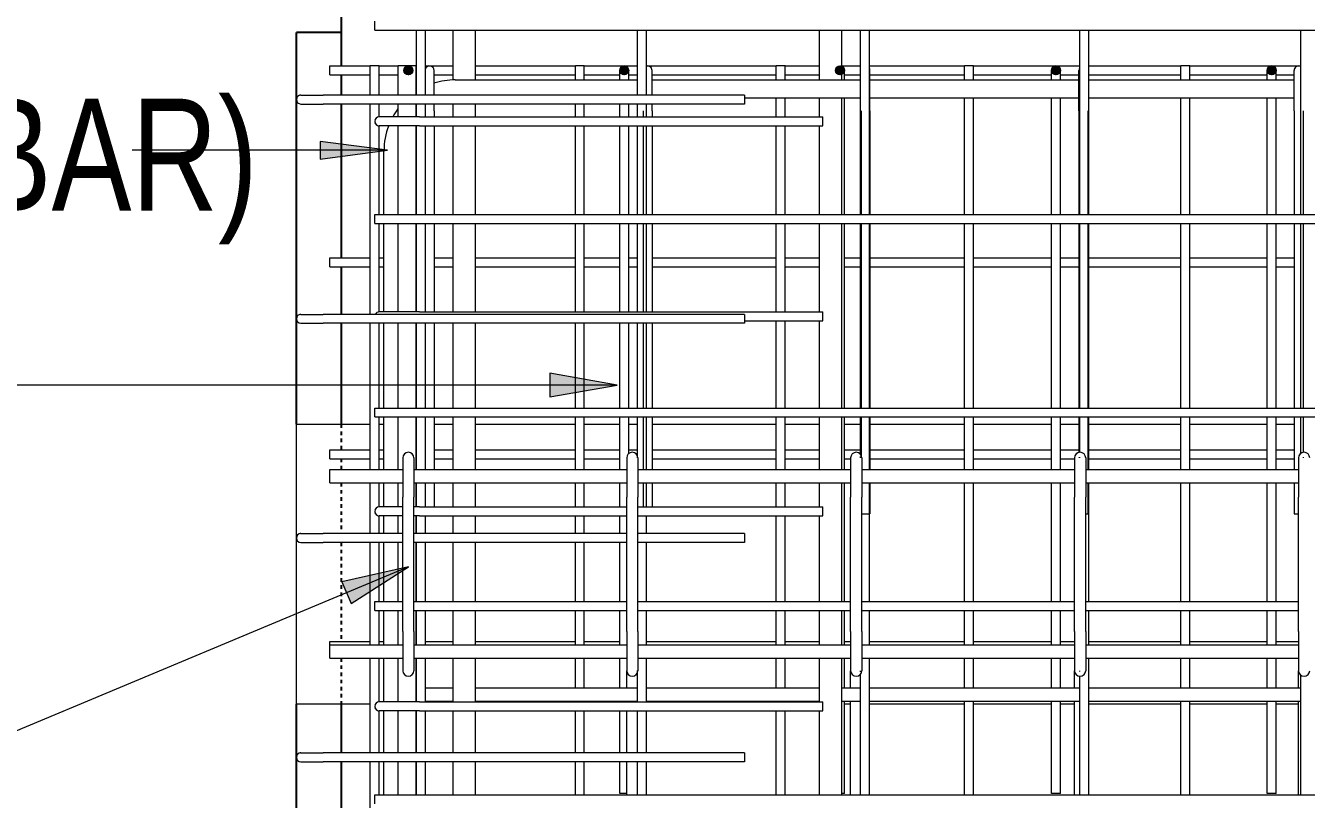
# Model space of a CAD drawing. Header units: millimetres. Extents: x 15401 to 36280, y -2060 to 13564.
# Drawn here: x 18068 to 19212, y 2975 to 3666 of the extents above; entities that cross this region are included whole.
import ezdxf

# ---------------------------------------------------------------- set-up
doc = ezdxf.new("R2010")
doc.units = ezdxf.units.MM
doc.linetypes.add('Dash', pattern=[6.36, 3.18, -3.18])
for name, color, linetype, lineweight in [('A-WALL', 113, 'Continuous', 25), ('A-WALL-HDLN', 110, 'Dash', 25), ('S-BEAM', 12, 'Continuous', 18), ('S-RBAR', 171, 'Continuous', 18), ('S-RBAR-IDEN', 171, 'Continuous', 9)]:
    doc.layers.add(name, color=color, linetype=linetype, lineweight=lineweight)
doc.styles.add('Nirmala UI Semilight', font='NirmalaS.ttf', dxfattribs={"width": 0.8, "height": 100})

# ---------------------------------------------------------------- blocks, each defined once
blk = doc.blocks.new('M_Rectangular Corbel - M_Rectangular Corbel-1451328-Elevation Front 1')
at = {"layer": 'S-BEAM'}
for p, q in [((18310.1, 3060), (18310.1, 3310)), ((18310.1, 3310), (18376.1, 3310)), ((18384.1, 3310), (18388.3, 3310)), ((18433, 3310), (18450.1, 3310)), ((18470.1, 3310), (18559.2, 3310)), ((18567.2, 3310), (18598.8, 3310)), ((18606.8, 3310), (18614.7, 3310)), ((18627.6, 3310), (18738.6, 3310)), ((18746.6, 3310), (18777.1, 3310)), ((18799.5, 3310), (18813.7, 3310)), ((18822.3, 3310), (18906.7, 3310)), ((18914.7, 3310), (18984.2, 3310)), ((18992.2, 3310), (19008.9, 3310)), ((19017.6, 3310), (19099.8, 3310)), ((19107.8, 3310), (19177, 3310)), ((19185, 3310), (19201, 3310)), ((18376.1, 3060), (18310.1, 3060)), ((18805, 3060), (18799.5, 3060)), ((18906.7, 3060), (18821.7, 3060)), ((18984.2, 3060), (18914.7, 3060)), ((19004.9, 3060), (18992.2, 3060)), ((19099.8, 3060), (19017.6, 3060)), ((19177, 3060), (19107.8, 3060)), ((19204.9, 3060), (19185, 3060))]:
    blk.add_line(p, q, dxfattribs=at)

msp = doc.modelspace()

# ---------------------------------------------------------------- hatches: boundary and pattern name
at = {"layer": 'S-RBAR'}
h = msp.add_hatch(color=256, dxfattribs=at)
edge = h.paths.add_edge_path()
edge.add_arc((18410.0695, 3626), 4, 0, 360)
for points in [[(18410.0695, 3622), (18414.0695, 3626), (18410.0695, 3630), (18406.0695, 3626), (18406.44017, 3625.62933)], [(18602.79172, 3622), (18606.79172, 3626), (18602.79172, 3630), (18598.79172, 3626)], [(18795.51394, 3622), (18799.51394, 3626), (18795.51394, 3630), (18791.51394, 3626)], [(18988.23616, 3622), (18992.23616, 3626), (18988.23616, 3630), (18984.23616, 3626)], [(19180.95839, 3622), (19184.95839, 3626), (19180.95839, 3630), (19176.95839, 3626)]]:
    msp.add_hatch(color=256, dxfattribs=at).paths.add_polyline_path(points)
h = msp.add_hatch(color=256, dxfattribs=at)
edge = h.paths.add_edge_path()
edge.add_arc((18602.79172, 3626), 4, 0, 360)
h = msp.add_hatch(color=256, dxfattribs=at)
edge = h.paths.add_edge_path()
edge.add_arc((18795.51394, 3626), 4, 0, 360)
h = msp.add_hatch(color=256, dxfattribs=at)
edge = h.paths.add_edge_path()
edge.add_arc((18988.23616, 3626), 4, 0, 360)
h = msp.add_hatch(color=256, dxfattribs=at)
edge = h.paths.add_edge_path()
edge.add_arc((19180.95839, 3626), 4, 0, 360)
at = {"layer": 'S-RBAR-IDEN'}
for points in [[(18391.32941, 3554.64639), (18331.32941, 3562.54554), (18331.32941, 3546.74724)], [(18596.3808, 3345.07203), (18536.3808, 3355.65165), (18536.3808, 3334.49241)], [(18410.12485, 3182.84508), (18350.69471, 3169.42913), (18358.86731, 3149.91191)]]:
    msp.add_hatch(color=256, dxfattribs=at).paths.add_polyline_path(points)

# ---------------------------------------------------------------- linework, layer by layer
at = {"layer": 'A-WALL'}
for p, q in [((18350.07154, 3700), (18350.07154, 3630)), ((18310.0695, 3310), (18310.0695, 3660)), ((18350.07154, 3660), (18310.0695, 3660)), ((18350.07154, 3622), (18350.07154, 3604)), ((18350.07154, 3596), (18350.07154, 3458.65517)), ((18350.07154, 3450.65517), (18350.07154, 3408.2)), ((18350.07154, 3400.2), (18350.07154, 3310)), ((18310.0695, -1395), (18310.0695, 3060)), ((18350.07154, 3060), (18350.07154, 3016.6)), ((18350.07154, 3008.6), (18350.07154, 2944.62069))]:
    msp.add_line(p, q, dxfattribs=at)
at = {"layer": 'A-WALL-HDLN'}
for p, q in [((18350.07154, 3309.95039), (18350.07154, 3287.31034)), ((18350.07154, 3279.31034), (18350.07154, 3269.66917)), ((18350.07154, 3257.66917), (18350.07154, 3212.4)), ((18350.07154, 3204.4), (18350.07154, 3115.96552)), ((18350.07154, 3101.07444), (18350.07154, 3060.04961))]:
    msp.add_line(p, q, dxfattribs=at)
at = {"layer": 'S-RBAR'}
for p, q in [((18380.07154, 3662), (18380.07154, 3670)), ((18380.07154, 3662), (20434.5695, 3662)), ((18417.32334, 3604), (18417.32334, 3662)), ((18425.32334, 3604), (18425.32334, 3662)), ((18450.0695, 3617.26942), (18450.0695, 3662)), ((18470.0695, 3617.5), (18470.0695, 3662)), ((18614.73829, 3604), (18614.73829, 3662)), ((18622.73829, 3604), (18622.73829, 3662)), ((18777.0695, 3617.5), (18777.0695, 3662)), ((18797.0695, 3617.5), (18797.0695, 3662)), ((18813.71573, 3497.27586), (18813.71573, 3662)), ((18821.71573, 3497.27586), (18821.71573, 3662)), ((19009.56818, 3497.27586), (19009.56818, 3662)), ((19017.56818, 3497.27586), (19017.56818, 3662)), ((19206.98312, 3497.27586), (19206.98312, 3662)), ((18340.07154, 3630), (18376.07154, 3630)), ((18340.07154, 3622), (18340.07154, 3630)), ((18384.07154, 3630), (18376.07154, 3630)), ((18376.07154, 3604), (18376.07154, 3630)), ((18384.07154, 3604), (18384.07154, 3630)), ((18384.07154, 3630), (18401.07573, 3630)), ((18417.07573, 3630), (18401.07573, 3630)), ((18401.07573, 3604), (18401.07573, 3630)), ((18410.0695, 3630), (18406.0695, 3626)), ((18406.0695, 3626), (18406.44017, 3625.62933)), ((18406.44017, 3625.62933), (18410.0695, 3622)), ((18414.0695, 3626), (18410.0695, 3630)), ((18410.0695, 3622), (18414.0695, 3626)), ((18417.07573, 3604), (18417.07573, 3630)), ((18425.32334, 3630), (18450.0695, 3630)), ((18433.03537, 3604.25887), (18433.03537, 3626)), ((18470.0695, 3630), (18559.19276, 3630)), ((18567.19276, 3630), (18559.19276, 3630)), ((18559.19276, 3617.5), (18559.19276, 3630)), ((18567.19276, 3617.5), (18567.19276, 3630)), ((18567.19276, 3630), (18614.73829, 3630)), ((18602.79172, 3630), (18598.79172, 3626)), ((18598.79172, 3617.92247), (18598.79172, 3626)), ((18598.79172, 3626), (18602.79172, 3622)), ((18606.79172, 3626), (18602.79172, 3630)), ((18602.79172, 3622), (18606.79172, 3626)), ((18606.79172, 3617.92247), (18606.79172, 3626)), ((18622.73829, 3630), (18738.56398, 3630)), ((18627.64272, 3604.25887), (18627.64272, 3626)), ((18746.56398, 3630), (18738.56398, 3630)), ((18738.56398, 3617.5), (18738.56398, 3630)), ((18746.56398, 3617.5), (18746.56398, 3630)), ((18746.56398, 3630), (18777.0695, 3630)), ((18795.51394, 3630), (18791.51394, 3626)), ((18791.51394, 3626), (18795.51394, 3622)), ((18799.51394, 3626), (18795.51394, 3630)), ((18795.51394, 3622), (18799.51394, 3626)), ((18797.0695, 3630), (18813.71573, 3630)), ((18799.51394, 3617.92247), (18799.51394, 3626)), ((18821.71573, 3630), (18906.6852, 3630)), ((18822.25008, 3590), (18822.25008, 3626)), ((18914.6852, 3630), (18906.6852, 3630)), ((18906.6852, 3617.5), (18906.6852, 3630)), ((18914.6852, 3617.5), (18914.6852, 3630)), ((18914.6852, 3630), (19009.56818, 3630)), ((18988.23616, 3630), (18984.23616, 3626)), ((18984.23616, 3617.92247), (18984.23616, 3626)), ((18984.23616, 3626), (18988.23616, 3622)), ((18992.23616, 3626), (18988.23616, 3630)), ((18988.23616, 3622), (18992.23616, 3626)), ((18992.23616, 3617.92247), (18992.23616, 3626)), ((19008.85743, 3590), (19008.85743, 3626)), ((19017.56818, 3630), (19099.80642, 3630)), ((19107.80642, 3630), (19099.80642, 3630)), ((19099.80642, 3617.5), (19099.80642, 3630)), ((19107.80642, 3617.5), (19107.80642, 3630)), ((19107.80642, 3630), (19206.98312, 3630)), ((19180.95839, 3630), (19176.95839, 3626)), ((19176.95839, 3617.92247), (19176.95839, 3626)), ((19176.95839, 3626), (19180.95839, 3622)), ((19184.95839, 3626), (19180.95839, 3630)), ((19180.95839, 3622), (19184.95839, 3626)), ((19184.95839, 3617.92247), (19184.95839, 3626)), ((19200.96478, 3590), (19200.96478, 3626)), ((18340.07154, 3622), (18376.07154, 3622)), ((18384.07154, 3622), (18401.07573, 3622)), ((18433.03537, 3622), (18450.0695, 3622)), ((18451.82092, 3617.5), (18614.73829, 3617.5)), ((18470.0695, 3622), (18559.19276, 3622)), ((18567.19276, 3622), (18598.79172, 3622)), ((18606.79172, 3622), (18614.73829, 3622)), ((18627.64272, 3622), (18738.56398, 3622)), ((18627.64272, 3617.5), (18813.71573, 3617.5)), ((18746.56398, 3622), (18777.0695, 3622)), ((18799.51394, 3622), (18813.71573, 3622)), ((18822.25008, 3622), (18906.6852, 3622)), ((18822.25008, 3617.5), (19008.85743, 3617.5)), ((18914.6852, 3622), (18984.23616, 3622)), ((18992.23616, 3622), (19008.85743, 3622)), ((19017.56818, 3622), (19099.80642, 3622)), ((19017.56818, 3617.5), (19200.96478, 3617.5)), ((19107.80642, 3622), (19176.95839, 3622)), ((19184.95839, 3622), (19200.96478, 3622)), ((18314.0695, 3604), (18334.0695, 3604)), ((18710.0695, 3604), (18334.0695, 3604)), ((18710.0695, 3604), (18710.0695, 3596)), ((18314.0695, 3596), (18334.0695, 3596)), ((18710.0695, 3596), (18334.0695, 3596)), ((18376.07154, 3408.2), (18376.07154, 3596)), ((18384.07154, 3584.51698), (18384.07154, 3596)), ((18401.07573, 3584.51698), (18401.07573, 3596)), ((18417.07573, 3584.51698), (18417.07573, 3596)), ((18417.32334, 3584.51698), (18417.32334, 3596)), ((18425.32334, 3584.51698), (18425.32334, 3596)), ((18433.03537, 3590), (18433.03537, 3596.25133)), ((18450.0695, 3584.51698), (18450.0695, 3596)), ((18470.0695, 3584.51698), (18470.0695, 3596)), ((18559.19276, 3584.51698), (18559.19276, 3596)), ((18567.19276, 3584.51698), (18567.19276, 3596)), ((18598.79172, 3584.51698), (18598.79172, 3596)), ((18606.79172, 3584.51698), (18606.79172, 3596)), ((18614.73829, 3584.51698), (18614.73829, 3596)), ((18622.73829, 3584.51698), (18622.73829, 3596)), ((18627.64272, 3590), (18627.64272, 3596.25133)), ((18710.0695, 3601.5), (18813.71573, 3601.5)), ((18738.56398, 3584.51698), (18738.56398, 3601.5)), ((18746.56398, 3584.51698), (18746.56398, 3601.5)), ((18777.0695, 3584.51698), (18777.0695, 3601.5)), ((18797.0695, 3497.27586), (18797.0695, 3601.5)), ((18799.51394, 3497.27586), (18799.51394, 3601.5)), ((18822.25008, 3601.5), (19008.85743, 3601.5)), ((18906.6852, 3497.27586), (18906.6852, 3601.5)), ((18914.6852, 3497.27586), (18914.6852, 3601.5)), ((18984.23616, 3497.27586), (18984.23616, 3601.5)), ((18992.23616, 3497.27586), (18992.23616, 3601.5)), ((19017.56818, 3601.5), (19200.96478, 3601.5)), ((19099.80642, 3497.27586), (19099.80642, 3601.5)), ((19107.80642, 3497.27586), (19107.80642, 3601.5)), ((19176.95839, 3497.27586), (19176.95839, 3601.5)), ((19184.95839, 3497.27586), (19184.95839, 3601.5)), ((18420.07154, 3584.51698), (18384.07154, 3584.51698)), ((18420.07154, 3584.51698), (18780.07154, 3584.51698)), ((18425.03537, 3590), (18425.03537, 3584.51698)), ((18433.03537, 3590), (18433.03537, 3584.51698)), ((18619.64272, 3590), (18619.64272, 3584.51698)), ((18627.64272, 3590), (18627.64272, 3584.51698)), ((18780.07154, 3576.51698), (18780.07154, 3584.51698)), ((18814.25008, 3590), (18814.25008, 3497.27586)), ((18822.25008, 3590), (18822.25008, 3497.27586)), ((19008.85743, 3590), (19008.85743, 3497.27586)), ((19016.85743, 3590), (19016.85743, 3497.27586)), ((19200.96478, 3590), (19200.96478, 3497.27586)), ((19208.96478, 3590), (19208.96478, 3497.27586)), ((18384.07154, 3497.27586), (18384.07154, 3576.51698)), ((18420.07154, 3576.51698), (18384.07154, 3576.51698)), ((18401.07573, 3497.27586), (18401.07573, 3576.51698)), ((18417.07573, 3497.27586), (18417.07573, 3576.51698)), ((18417.32334, 3497.27586), (18417.32334, 3576.51698)), ((18420.07154, 3576.51698), (18780.07154, 3576.51698)), ((18425.03537, 3576.51698), (18425.03537, 3497.27586)), ((18425.32334, 3497.27586), (18425.32334, 3576.51698)), ((18433.03537, 3576.51698), (18433.03537, 3497.27586)), ((18450.0695, 3497.27586), (18450.0695, 3576.51698)), ((18470.0695, 3497.27586), (18470.0695, 3576.51698)), ((18559.19276, 3497.27586), (18559.19276, 3576.51698)), ((18567.19276, 3497.27586), (18567.19276, 3576.51698)), ((18598.79172, 3497.27586), (18598.79172, 3576.51698)), ((18606.79172, 3497.27586), (18606.79172, 3576.51698)), ((18614.73829, 3497.27586), (18614.73829, 3576.51698)), ((18619.64272, 3576.51698), (18619.64272, 3497.27586)), ((18622.73829, 3497.27586), (18622.73829, 3576.51698)), ((18627.64272, 3576.51698), (18627.64272, 3497.27586)), ((18738.56398, 3497.27586), (18738.56398, 3576.51698)), ((18746.56398, 3497.27586), (18746.56398, 3576.51698)), ((18777.0695, 3497.27586), (18777.0695, 3576.51698)), ((18388.32092, 3497.27586), (18388.32092, 3554)), ((18380.07154, 3497.27586), (20434.5695, 3497.27586)), ((18380.07154, 3489.27586), (18380.07154, 3497.27586)), ((18380.07154, 3489.27586), (20434.5695, 3489.27586)), ((18384.07154, 3410.39137), (18384.07154, 3489.27586)), ((18388.32092, 3410.39137), (18388.32092, 3489.27586)), ((18401.07573, 3410.39137), (18401.07573, 3489.27586)), ((18417.07573, 3410.39137), (18417.07573, 3489.27586)), ((18417.32334, 3410.39137), (18417.32334, 3489.27586)), ((18425.03537, 3489.27586), (18425.03537, 3410.39137)), ((18425.32334, 3410.39137), (18425.32334, 3489.27586)), ((18433.03537, 3489.27586), (18433.03537, 3410.39137)), ((18450.0695, 3410.39137), (18450.0695, 3489.27586)), ((18470.0695, 3410.39137), (18470.0695, 3489.27586)), ((18559.19276, 3410.39137), (18559.19276, 3489.27586)), ((18567.19276, 3410.39137), (18567.19276, 3489.27586)), ((18598.79172, 3410.39137), (18598.79172, 3489.27586)), ((18606.79172, 3410.39137), (18606.79172, 3489.27586)), ((18614.73829, 3410.39137), (18614.73829, 3489.27586)), ((18619.64272, 3489.27586), (18619.64272, 3410.39137)), ((18622.73829, 3410.39137), (18622.73829, 3489.27586)), ((18627.64272, 3489.27586), (18627.64272, 3410.39137)), ((18738.56398, 3410.39137), (18738.56398, 3489.27586)), ((18746.56398, 3410.39137), (18746.56398, 3489.27586)), ((18777.0695, 3410.39137), (18777.0695, 3489.27586)), ((18797.0695, 3324.55172), (18797.0695, 3489.27586)), ((18799.51394, 3324.55172), (18799.51394, 3489.27586)), ((18813.71573, 3324.55172), (18813.71573, 3489.27586)), ((18814.25008, 3489.27586), (18814.25008, 3324.55172)), ((18821.71573, 3324.55172), (18821.71573, 3489.27586)), ((18822.25008, 3489.27586), (18822.25008, 3324.55172)), ((18906.6852, 3324.55172), (18906.6852, 3489.27586)), ((18914.6852, 3324.55172), (18914.6852, 3489.27586)), ((18984.23616, 3324.55172), (18984.23616, 3489.27586)), ((18992.23616, 3324.55172), (18992.23616, 3489.27586)), ((19008.85743, 3489.27586), (19008.85743, 3324.55172)), ((19009.56818, 3324.55172), (19009.56818, 3489.27586)), ((19016.85743, 3489.27586), (19016.85743, 3324.55172)), ((19017.56818, 3324.55172), (19017.56818, 3489.27586)), ((19099.80642, 3324.55172), (19099.80642, 3489.27586)), ((19107.80642, 3324.55172), (19107.80642, 3489.27586)), ((19176.95839, 3324.55172), (19176.95839, 3489.27586)), ((19184.95839, 3324.55172), (19184.95839, 3489.27586)), ((19200.96478, 3489.27586), (19200.96478, 3324.55172)), ((19206.98312, 3324.55172), (19206.98312, 3489.27586)), ((19208.96478, 3489.27586), (19208.96478, 3324.55172)), ((18340.07154, 3458.65517), (18376.07154, 3458.65517)), ((18340.07154, 3450.65517), (18340.07154, 3458.65517)), ((18384.07154, 3458.65517), (18388.32092, 3458.65517)), ((18433.03537, 3458.65517), (18450.0695, 3458.65517)), ((18470.0695, 3458.65517), (18559.19276, 3458.65517)), ((18567.19276, 3458.65517), (18598.79172, 3458.65517)), ((18606.79172, 3458.65517), (18614.73829, 3458.65517)), ((18627.64272, 3458.65517), (18738.56398, 3458.65517)), ((18746.56398, 3458.65517), (18777.0695, 3458.65517)), ((18799.51394, 3458.65517), (18813.71573, 3458.65517)), ((18822.25008, 3458.65517), (18906.6852, 3458.65517)), ((18914.6852, 3458.65517), (18984.23616, 3458.65517)), ((18992.23616, 3458.65517), (19008.85743, 3458.65517)), ((19017.56818, 3458.65517), (19099.80642, 3458.65517)), ((19107.80642, 3458.65517), (19176.95839, 3458.65517)), ((19184.95839, 3458.65517), (19200.96478, 3458.65517)), ((18340.07154, 3450.65517), (18376.07154, 3450.65517)), ((18384.07154, 3450.65517), (18388.32092, 3450.65517)), ((18433.03537, 3450.65517), (18450.0695, 3450.65517)), ((18470.0695, 3450.65517), (18559.19276, 3450.65517)), ((18567.19276, 3450.65517), (18598.79172, 3450.65517)), ((18606.79172, 3450.65517), (18614.73829, 3450.65517)), ((18627.64272, 3450.65517), (18738.56398, 3450.65517)), ((18746.56398, 3450.65517), (18777.0695, 3450.65517)), ((18799.51394, 3450.65517), (18813.71573, 3450.65517)), ((18822.25008, 3450.65517), (18906.6852, 3450.65517)), ((18914.6852, 3450.65517), (18984.23616, 3450.65517)), ((18992.23616, 3450.65517), (19008.85743, 3450.65517)), ((19017.56818, 3450.65517), (19099.80642, 3450.65517)), ((19107.80642, 3450.65517), (19176.95839, 3450.65517)), ((19184.95839, 3450.65517), (19200.96478, 3450.65517)), ((18314.0695, 3408.2), (18334.0695, 3408.2)), ((18710.0695, 3408.2), (18334.0695, 3408.2)), ((18420.07154, 3410.39137), (18384.07154, 3410.39137)), ((18420.07154, 3410.39137), (18780.07154, 3410.39137)), ((18710.0695, 3408.2), (18710.0695, 3400.2)), ((18780.07154, 3402.39137), (18780.07154, 3410.39137)), ((18314.0695, 3400.2), (18334.0695, 3400.2)), ((18710.0695, 3400.2), (18334.0695, 3400.2)), ((18376.07154, 3269.66917), (18376.07154, 3400.2)), ((18384.07154, 3324.55172), (18384.07154, 3400.2)), ((18388.32092, 3324.55172), (18388.32092, 3400.2)), ((18401.07573, 3324.55172), (18401.07573, 3400.2)), ((18417.07573, 3324.55172), (18417.07573, 3400.2)), ((18417.32334, 3324.55172), (18417.32334, 3400.2)), ((18425.03537, 3400.2), (18425.03537, 3324.55172)), ((18425.32334, 3324.55172), (18425.32334, 3400.2)), ((18433.03537, 3400.2), (18433.03537, 3324.55172)), ((18450.0695, 3324.55172), (18450.0695, 3400.2)), ((18470.0695, 3324.55172), (18470.0695, 3400.2)), ((18559.19276, 3324.55172), (18559.19276, 3400.2)), ((18567.19276, 3324.55172), (18567.19276, 3400.2)), ((18598.79172, 3324.55172), (18598.79172, 3400.2)), ((18606.79172, 3324.55172), (18606.79172, 3400.2)), ((18614.73829, 3324.55172), (18614.73829, 3400.2)), ((18619.64272, 3400.2), (18619.64272, 3324.55172)), ((18622.73829, 3324.55172), (18622.73829, 3400.2)), ((18627.64272, 3400.2), (18627.64272, 3324.55172)), ((18710.0695, 3402.39137), (18780.07154, 3402.39137)), ((18738.56398, 3324.55172), (18738.56398, 3402.39137)), ((18746.56398, 3324.55172), (18746.56398, 3402.39137)), ((18777.0695, 3324.55172), (18777.0695, 3402.39137)), ((18380.07154, 3324.55172), (20434.5695, 3324.55172)), ((18380.07154, 3316.55172), (18380.07154, 3324.55172)), ((18380.07154, 3316.55172), (20434.5695, 3316.55172)), ((18384.07154, 3269.66917), (18384.07154, 3316.55172)), ((18388.32092, 3269.66917), (18388.32092, 3316.55172)), ((18401.07573, 3269.66917), (18401.07573, 3316.55172)), ((18417.07573, 3269.66917), (18417.07573, 3316.55172)), ((18417.32334, 3269.66917), (18417.32334, 3316.55172)), ((18425.03537, 3316.55172), (18425.03537, 3269.66917)), ((18425.32334, 3269.66917), (18425.32334, 3316.55172)), ((18433.03537, 3316.55172), (18433.03537, 3269.66917)), ((18450.0695, 3269.66917), (18450.0695, 3316.55172)), ((18470.0695, 3269.66917), (18470.0695, 3316.55172)), ((18559.19276, 3269.66917), (18559.19276, 3316.55172)), ((18567.19276, 3269.66917), (18567.19276, 3316.55172)), ((18598.79172, 3269.66917), (18598.79172, 3316.55172)), ((18606.79172, 3283.60096), (18606.79172, 3316.55172)), ((18614.73829, 3281.56504), (18614.73829, 3316.55172)), ((18619.64272, 3316.55172), (18619.64272, 3269.66917)), ((18622.73829, 3269.66917), (18622.73829, 3316.55172)), ((18627.64272, 3316.55172), (18627.64272, 3269.66917)), ((18738.56398, 3269.66917), (18738.56398, 3316.55172)), ((18746.56398, 3269.66917), (18746.56398, 3316.55172)), ((18777.0695, 3269.66917), (18777.0695, 3316.55172)), ((18797.0695, 3269.66917), (18797.0695, 3316.55172)), ((18799.51394, 3269.66917), (18799.51394, 3316.55172)), ((18813.71573, 3283.07886), (18813.71573, 3316.55172)), ((18814.25008, 3316.55172), (18814.25008, 3282.5)), ((18821.71573, 3269.66917), (18821.71573, 3316.55172)), ((18822.25008, 3316.55172), (18822.25008, 3269.66917)), ((18906.6852, 3269.66917), (18906.6852, 3316.55172)), ((18914.6852, 3269.66917), (18914.6852, 3316.55172)), ((18984.23616, 3269.66917), (18984.23616, 3316.55172)), ((18992.23616, 3269.66917), (18992.23616, 3316.55172)), ((19008.85743, 3316.55172), (19008.85743, 3284.86168)), ((19009.56818, 3284.95526), (19009.56818, 3316.55172)), ((19016.85743, 3316.55172), (19016.85743, 3269.66917)), ((19017.56818, 3269.66917), (19017.56818, 3316.55172)), ((19099.80642, 3269.66917), (19099.80642, 3316.55172)), ((19107.80642, 3269.66917), (19107.80642, 3316.55172)), ((19176.95839, 3269.66917), (19176.95839, 3316.55172)), ((19184.95839, 3269.66917), (19184.95839, 3316.55172)), ((19200.96478, 3316.55172), (19200.96478, 3269.66917)), ((19206.98312, 3283.96163), (19206.98312, 3316.55172)), ((19208.96478, 3316.55172), (19208.96478, 3284.88325)), ((18340.07154, 3287.31034), (18376.07154, 3287.31034)), ((18340.07154, 3279.31034), (18340.07154, 3287.31034)), ((18384.07154, 3287.31034), (18388.32092, 3287.31034)), ((18433.03537, 3287.31034), (18450.0695, 3287.31034)), ((18470.0695, 3287.31034), (18559.19276, 3287.31034)), ((18567.19276, 3287.31034), (18598.79172, 3287.31034)), ((18606.79172, 3287.31034), (18614.73829, 3287.31034)), ((18627.64272, 3287.31034), (18738.56398, 3287.31034)), ((18746.56398, 3287.31034), (18777.0695, 3287.31034)), ((18799.51394, 3287.31034), (18813.71573, 3287.31034)), ((18822.25008, 3287.31034), (18906.6852, 3287.31034)), ((18914.6852, 3287.31034), (18984.23616, 3287.31034)), ((18992.23616, 3287.31034), (19008.85743, 3287.31034)), ((19017.56818, 3287.31034), (19099.80642, 3287.31034)), ((19107.80642, 3287.31034), (19176.95839, 3287.31034)), ((19184.95839, 3287.31034), (19200.96478, 3287.31034)), ((18340.07154, 3279.31034), (18376.07154, 3279.31034)), ((18384.07154, 3279.31034), (18388.32092, 3279.31034)), ((18405.07731, 3280), (18405.07731, 3245)), ((18415.07731, 3280), (18415.07731, 3245)), ((18433.03537, 3279.31034), (18450.0695, 3279.31034)), ((18470.0695, 3279.31034), (18559.19276, 3279.31034)), ((18567.19276, 3279.31034), (18598.79172, 3279.31034)), ((18605.02089, 3280), (18605.02089, 3245)), ((18614.73829, 3280), (18614.73829, 3281.27932)), ((18615.02089, 3280), (18615.02089, 3245)), ((18627.64272, 3279.31034), (18738.56398, 3279.31034)), ((18746.56398, 3279.31034), (18777.0695, 3279.31034)), ((18799.51394, 3279.31034), (18804.96446, 3279.31034)), ((18804.96446, 3280), (18804.96446, 3245)), ((18813.71573, 3280), (18813.71573, 3281.15213)), ((18814.25008, 3281.22247), (18814.25008, 3280)), ((18814.96446, 3280), (18814.96446, 3245)), ((18822.25008, 3279.31034), (18906.6852, 3279.31034)), ((18914.6852, 3279.31034), (18984.23616, 3279.31034)), ((18992.23616, 3279.31034), (19004.90804, 3279.31034)), ((19004.90804, 3280), (19004.90804, 3245)), ((19008.85743, 3280.51995), (19008.85743, 3280)), ((19009.56818, 3280), (19009.56818, 3280.61352)), ((19014.90804, 3280), (19014.90804, 3245)), ((19017.56818, 3279.31034), (19099.80642, 3279.31034)), ((19107.80642, 3279.31034), (19176.95839, 3279.31034)), ((19184.95839, 3279.31034), (19200.96478, 3279.31034)), ((19204.85162, 3280), (19204.85162, 3245)), ((19208.96478, 3280.54151), (19208.96478, 3280)), ((18340.07154, 3269.66917), (18405.07731, 3269.66917)), ((18340.07154, 3257.66917), (18340.07154, 3269.66917)), ((18415.07731, 3269.66917), (18605.02089, 3269.66917)), ((18615.02089, 3269.66917), (18804.96446, 3269.66917)), ((18814.96446, 3269.66917), (19004.90804, 3269.66917)), ((19014.90804, 3269.66917), (19204.85162, 3269.66917)), ((18340.07154, 3257.66917), (18405.07731, 3257.66917)), ((18376.07154, 3212.4), (18376.07154, 3257.66917)), ((18384.07154, 3236.26576), (18384.07154, 3257.66917)), ((18388.32092, 3236.26576), (18388.32092, 3257.66917)), ((18401.07573, 3236.26576), (18401.07573, 3257.66917)), ((18415.07731, 3257.66917), (18605.02089, 3257.66917)), ((18417.07573, 3236.26576), (18417.07573, 3257.66917)), ((18417.32334, 3236.26576), (18417.32334, 3257.66917)), ((18425.03537, 3257.66917), (18425.03537, 3236.26576)), ((18425.32334, 3236.26576), (18425.32334, 3257.66917)), ((18433.03537, 3257.66917), (18433.03537, 3236.26576)), ((18450.0695, 3236.26576), (18450.0695, 3257.66917)), ((18470.0695, 3236.26576), (18470.0695, 3257.66917)), ((18559.19276, 3236.26576), (18559.19276, 3257.66917)), ((18567.19276, 3236.26576), (18567.19276, 3257.66917)), ((18598.79172, 3236.26576), (18598.79172, 3257.66917)), ((18615.02089, 3257.66917), (18804.96446, 3257.66917)), ((18619.64272, 3257.66917), (18619.64272, 3236.26576)), ((18622.73829, 3236.26576), (18622.73829, 3257.66917)), ((18627.64272, 3257.66917), (18627.64272, 3236.26576)), ((18738.56398, 3236.26576), (18738.56398, 3257.66917)), ((18746.56398, 3236.26576), (18746.56398, 3257.66917)), ((18777.0695, 3236.26576), (18777.0695, 3257.66917)), ((18797.0695, 3151.82759), (18797.0695, 3257.66917)), ((18799.51394, 3151.82759), (18799.51394, 3257.66917)), ((18814.96446, 3257.66917), (19004.90804, 3257.66917)), ((18821.71573, 3151.82759), (18821.71573, 3257.66917)), ((18822.25008, 3257.66917), (18822.25008, 3230)), ((18906.6852, 3151.82759), (18906.6852, 3257.66917)), ((18914.6852, 3151.82759), (18914.6852, 3257.66917)), ((18984.23616, 3151.82759), (18984.23616, 3257.66917)), ((18992.23616, 3151.82759), (18992.23616, 3257.66917)), ((19014.90804, 3257.66917), (19204.85162, 3257.66917)), ((19016.85743, 3257.66917), (19016.85743, 3230)), ((19017.56818, 3151.82759), (19017.56818, 3257.66917)), ((19099.80642, 3151.82759), (19099.80642, 3257.66917)), ((19107.80642, 3151.82759), (19107.80642, 3257.66917)), ((19176.95839, 3151.82759), (19176.95839, 3257.66917)), ((19184.95839, 3151.82759), (19184.95839, 3257.66917)), ((19200.96478, 3257.66917), (19200.96478, 3230)), ((18405.07731, 3125), (18405.07731, 3245)), ((18415.07731, 3125), (18415.07731, 3245)), ((18605.02089, 3125), (18605.02089, 3245)), ((18615.02089, 3125), (18615.02089, 3245)), ((18804.96446, 3125), (18804.96446, 3245)), ((18814.96446, 3125), (18814.96446, 3245)), ((19004.90804, 3125), (19004.90804, 3245)), ((19014.90804, 3125), (19014.90804, 3245)), ((19204.85162, 3125), (19204.85162, 3245)), ((18404.86276, 3236.26576), (18384.07154, 3236.26576)), ((18384.07154, 3212.4), (18384.07154, 3228.26576)), ((18404.86276, 3228.26576), (18384.07154, 3228.26576)), ((18388.32092, 3212.4), (18388.32092, 3228.26576)), ((18401.07573, 3212.4), (18401.07573, 3228.26576)), ((18420.07154, 3236.26576), (18414.85997, 3236.26576)), ((18420.07154, 3228.26576), (18414.85997, 3228.26576)), ((18417.07573, 3212.4), (18417.07573, 3228.26576)), ((18417.32334, 3212.4), (18417.32334, 3228.26576)), ((18420.07154, 3236.26576), (18605.02089, 3236.26576)), ((18420.07154, 3228.26576), (18605.02089, 3228.26576)), ((18425.32334, 3212.4), (18425.32334, 3228.26576)), ((18450.0695, 3212.4), (18450.0695, 3228.26576)), ((18470.0695, 3212.4), (18470.0695, 3228.26576)), ((18559.19276, 3212.4), (18559.19276, 3228.26576)), ((18567.19276, 3212.4), (18567.19276, 3228.26576)), ((18598.79172, 3212.4), (18598.79172, 3228.26576)), ((18615.02089, 3236.26576), (18780.07154, 3236.26576)), ((18615.02089, 3228.26576), (18780.07154, 3228.26576)), ((18622.73829, 3212.4), (18622.73829, 3228.26576)), ((18738.56398, 3151.82759), (18738.56398, 3228.26576)), ((18746.56398, 3151.82759), (18746.56398, 3228.26576)), ((18777.0695, 3151.82759), (18777.0695, 3228.26576)), ((18780.07154, 3228.26576), (18780.07154, 3236.26576)), ((18814.96446, 3230), (18822.25008, 3230)), ((19014.90804, 3230), (19016.85743, 3230)), ((19200.96478, 3230), (19204.85162, 3230)), ((18314.0695, 3212.4), (18334.0695, 3212.4)), ((18314.0695, 3204.4), (18334.0695, 3204.4)), ((18405.07731, 3212.4), (18334.0695, 3212.4)), ((18405.07731, 3204.4), (18334.0695, 3204.4)), ((18376.07154, 3113.07444), (18376.07154, 3204.4)), ((18384.07154, 3151.82759), (18384.07154, 3204.4)), ((18388.32092, 3151.82759), (18388.32092, 3204.4)), ((18401.07573, 3151.82759), (18401.07573, 3204.4)), ((18605.02089, 3212.4), (18415.07731, 3212.4)), ((18605.02089, 3204.4), (18415.07731, 3204.4)), ((18417.07573, 3151.82759), (18417.07573, 3204.4)), ((18417.32334, 3151.82759), (18417.32334, 3204.4)), ((18425.32334, 3151.82759), (18425.32334, 3204.4)), ((18450.0695, 3151.82759), (18450.0695, 3204.4)), ((18470.0695, 3151.82759), (18470.0695, 3204.4)), ((18559.19276, 3151.82759), (18559.19276, 3204.4)), ((18567.19276, 3151.82759), (18567.19276, 3204.4)), ((18598.79172, 3151.82759), (18598.79172, 3204.4)), ((18710.0695, 3212.4), (18615.02089, 3212.4)), ((18710.0695, 3204.4), (18615.02089, 3204.4)), ((18622.73829, 3151.82759), (18622.73829, 3204.4)), ((18710.0695, 3212.4), (18710.0695, 3204.4)), ((18380.07154, 3151.82759), (18405.07731, 3151.82759)), ((18380.07154, 3143.82759), (18380.07154, 3151.82759)), ((18415.07731, 3151.82759), (18605.02089, 3151.82759)), ((18615.02089, 3151.82759), (18804.96446, 3151.82759)), ((18814.96446, 3151.82759), (19004.90804, 3151.82759)), ((19014.90804, 3151.82759), (19204.85162, 3151.82759)), ((18380.07154, 3143.82759), (18405.07731, 3143.82759)), ((18384.07154, 3113.07444), (18384.07154, 3143.82759)), ((18388.32092, 3113.07444), (18388.32092, 3143.82759)), ((18401.07573, 3113.07444), (18401.07573, 3143.82759)), ((18415.07731, 3143.82759), (18605.02089, 3143.82759)), ((18417.07573, 3113.07444), (18417.07573, 3143.82759)), ((18417.32334, 3113.07444), (18417.32334, 3143.82759)), ((18425.32334, 3113.07444), (18425.32334, 3143.82759)), ((18450.0695, 3113.07444), (18450.0695, 3143.82759)), ((18470.0695, 3113.07444), (18470.0695, 3143.82759)), ((18559.19276, 3113.07444), (18559.19276, 3143.82759)), ((18567.19276, 3113.07444), (18567.19276, 3143.82759)), ((18598.79172, 3113.07444), (18598.79172, 3143.82759)), ((18615.02089, 3143.82759), (18804.96446, 3143.82759)), ((18622.73829, 3113.07444), (18622.73829, 3143.82759)), ((18738.56398, 3113.07444), (18738.56398, 3143.82759)), ((18746.56398, 3113.07444), (18746.56398, 3143.82759)), ((18777.0695, 3113.07444), (18777.0695, 3143.82759)), ((18797.0695, 3113.07444), (18797.0695, 3143.82759)), ((18799.51394, 3113.07444), (18799.51394, 3143.82759)), ((18814.96446, 3143.82759), (19004.90804, 3143.82759)), ((18821.71573, 3113.07444), (18821.71573, 3143.82759)), ((18906.6852, 3113.07444), (18906.6852, 3143.82759)), ((18914.6852, 3113.07444), (18914.6852, 3143.82759)), ((18984.23616, 3113.07444), (18984.23616, 3143.82759)), ((18992.23616, 3113.07444), (18992.23616, 3143.82759)), ((19014.90804, 3143.82759), (19204.85162, 3143.82759)), ((19017.56818, 3113.07444), (19017.56818, 3143.82759)), ((19099.80642, 3113.07444), (19099.80642, 3143.82759)), ((19107.80642, 3113.07444), (19107.80642, 3143.82759)), ((19176.95839, 3113.07444), (19176.95839, 3143.82759)), ((19184.95839, 3113.07444), (19184.95839, 3143.82759)), ((18405.07731, 3125), (18405.07731, 3090)), ((18415.07731, 3125), (18415.07731, 3090)), ((18605.02089, 3125), (18605.02089, 3090)), ((18615.02089, 3125), (18615.02089, 3090)), ((18804.96446, 3125), (18804.96446, 3090)), ((18814.96446, 3125), (18814.96446, 3090)), ((19004.90804, 3125), (19004.90804, 3090)), ((19014.90804, 3125), (19014.90804, 3090)), ((19204.85162, 3125), (19204.85162, 3090)), ((18340.07154, 3115.96552), (18376.07154, 3115.96552)), ((18340.07154, 3113.07444), (18340.07154, 3115.96552)), ((18340.07154, 3113.07444), (18405.07731, 3113.07444)), ((18340.07154, 3101.07444), (18340.07154, 3113.07444)), ((18384.07154, 3115.96552), (18388.32092, 3115.96552)), ((18415.07731, 3113.07444), (18605.02089, 3113.07444)), ((18425.32334, 3115.96552), (18450.0695, 3115.96552)), ((18470.0695, 3115.96552), (18559.19276, 3115.96552)), ((18567.19276, 3115.96552), (18598.79172, 3115.96552)), ((18615.02089, 3113.07444), (18804.96446, 3113.07444)), ((18622.73829, 3115.96552), (18738.56398, 3115.96552)), ((18746.56398, 3115.96552), (18777.0695, 3115.96552)), ((18799.51394, 3115.96552), (18804.96446, 3115.96552)), ((18814.96446, 3113.07444), (19004.90804, 3113.07444)), ((18821.71573, 3115.96552), (18906.6852, 3115.96552)), ((18914.6852, 3115.96552), (18984.23616, 3115.96552)), ((18992.23616, 3115.96552), (19004.90804, 3115.96552)), ((19014.90804, 3113.07444), (19204.85162, 3113.07444)), ((19017.56818, 3115.96552), (19099.80642, 3115.96552)), ((19107.80642, 3115.96552), (19176.95839, 3115.96552)), ((19184.95839, 3115.96552), (19204.85162, 3115.96552)), ((18340.07154, 3101.07444), (18405.07731, 3101.07444)), ((18376.07154, 3016.6), (18376.07154, 3101.07444)), ((18384.07154, 3062.14016), (18384.07154, 3101.07444)), ((18388.32092, 3062.14016), (18388.32092, 3101.07444)), ((18401.07573, 3062.14016), (18401.07573, 3101.07444)), ((18415.07731, 3101.07444), (18605.02089, 3101.07444)), ((18417.07573, 3062.14016), (18417.07573, 3101.07444)), ((18417.32334, 3062.14016), (18417.32334, 3101.07444)), ((18425.32334, 3062.14016), (18425.32334, 3101.07444)), ((18450.0695, 3062.14016), (18450.0695, 3101.07444)), ((18470.0695, 3062.14016), (18470.0695, 3101.07444)), ((18559.19276, 3074.80184), (18559.19276, 3101.07444)), ((18567.19276, 3074.80184), (18567.19276, 3101.07444)), ((18598.79172, 3074.80184), (18598.79172, 3101.07444)), ((18615.02089, 3101.07444), (18804.96446, 3101.07444)), ((18622.73829, 3062.14016), (18622.73829, 3101.07444)), ((18738.56398, 3074.80184), (18738.56398, 3101.07444)), ((18746.56398, 3074.80184), (18746.56398, 3101.07444)), ((18777.0695, 3062.14016), (18777.0695, 3101.07444)), ((18797.0695, 2979.10345), (18797.0695, 3101.07444)), ((18799.51394, 3074.80184), (18799.51394, 3101.07444)), ((18814.96446, 3101.07444), (19004.90804, 3101.07444)), ((18821.71573, 2979.10345), (18821.71573, 3101.07444)), ((18906.6852, 3074.80184), (18906.6852, 3101.07444)), ((18914.6852, 3074.80184), (18914.6852, 3101.07444)), ((18984.23616, 3074.80184), (18984.23616, 3101.07444)), ((18992.23616, 3074.80184), (18992.23616, 3101.07444)), ((19014.90804, 3101.07444), (19204.85162, 3101.07444)), ((19017.56818, 2979.10345), (19017.56818, 3101.07444)), ((19099.80642, 3074.80184), (19099.80642, 3101.07444)), ((19107.80642, 3074.80184), (19107.80642, 3101.07444)), ((19176.95839, 3074.80184), (19176.95839, 3101.07444)), ((19184.95839, 3074.80184), (19184.95839, 3101.07444)), ((18605.02089, 3075.27003), (18605.02089, 3090)), ((18614.73829, 3088.72068), (18614.73829, 3090.04668)), ((18614.73829, 3062.14016), (18614.73829, 3088.43496)), ((18804.96446, 3075.27003), (18804.96446, 3090)), ((18813.71573, 3088.84787), (18813.71573, 3090)), ((19004.90804, 3075.27003), (19004.90804, 3090)), ((19009.56818, 3089.38648), (19009.56818, 3090)), ((19204.85162, 3075.27003), (19204.85162, 3090)), ((18813.71573, 2979.10345), (18813.71573, 3086.92114)), ((19009.56818, 2979.10345), (19009.56818, 3085.04474)), ((19206.98312, 2979.10345), (19206.98312, 3086.03837)), ((18425.32334, 3074.80184), (18450.0695, 3074.80184)), ((18425.32334, 3074.80184), (18450.0695, 3074.80184)), ((18470.0695, 3074.80184), (18614.73829, 3074.80184)), ((18470.0695, 3074.80184), (18614.73829, 3074.80184)), ((18622.73829, 3074.80184), (18777.0695, 3074.80184)), ((18622.73829, 3074.80184), (18777.0695, 3074.80184)), ((18797.0695, 3074.80184), (18813.71573, 3074.80184)), ((18797.0695, 3074.80184), (18813.71573, 3074.80184)), ((18821.71573, 3074.80184), (19009.56818, 3074.80184)), ((18821.71573, 3074.80184), (19009.56818, 3074.80184)), ((19017.56818, 3074.80184), (19206.98312, 3074.80184)), ((19017.56818, 3074.80184), (19206.98312, 3074.80184)), ((18420.07154, 3062.14016), (18384.07154, 3062.14016)), ((18384.07154, 3016.6), (18384.07154, 3054.14016)), ((18420.07154, 3054.14016), (18384.07154, 3054.14016)), ((18388.32092, 3016.6), (18388.32092, 3054.14016)), ((18401.07573, 3016.6), (18401.07573, 3054.14016)), ((18417.07573, 3016.6), (18417.07573, 3054.14016)), ((18417.32334, 3016.6), (18417.32334, 3054.14016)), ((18420.07154, 3062.14016), (18780.07154, 3062.14016)), ((18420.07154, 3054.14016), (18780.07154, 3054.14016)), ((18425.32334, 3062.80184), (18450.0695, 3062.80184)), ((18425.32334, 3062.80184), (18450.0695, 3062.80184)), ((18425.32334, 3016.6), (18425.32334, 3054.14016)), ((18450.0695, 3016.6), (18450.0695, 3054.14016)), ((18470.0695, 3062.80184), (18614.73829, 3062.80184)), ((18470.0695, 3062.80184), (18614.73829, 3062.80184)), ((18470.0695, 3016.6), (18470.0695, 3054.14016)), ((18559.19276, 3062.14016), (18559.19276, 3062.80184)), ((18559.19276, 3016.6), (18559.19276, 3054.14016)), ((18567.19276, 3062.14016), (18567.19276, 3062.80184)), ((18567.19276, 3016.6), (18567.19276, 3054.14016)), ((18598.79172, 3062.14016), (18598.79172, 3062.80184)), ((18598.79172, 3016.6), (18598.79172, 3054.14016)), ((18605.02089, 3062.42041), (18605.02089, 3063.09607)), ((18605.02089, 3016.6), (18605.02089, 3054.14016)), ((18614.73829, 3016.6), (18614.73829, 3054.14016)), ((18622.73829, 3062.80184), (18777.0695, 3062.80184)), ((18622.73829, 3062.80184), (18777.0695, 3062.80184)), ((18622.73829, 3016.6), (18622.73829, 3054.14016)), ((18738.56398, 3062.14016), (18738.56398, 3062.80184)), ((18738.56398, 2979.10345), (18738.56398, 3054.14016)), ((18746.56398, 3062.14016), (18746.56398, 3062.80184)), ((18746.56398, 2979.10345), (18746.56398, 3054.14016)), ((18777.0695, 2979.10345), (18777.0695, 3054.14016)), ((18780.07154, 3054.14016), (18780.07154, 3062.14016)), ((18797.0695, 3062.80184), (18813.71573, 3062.80184)), ((18797.0695, 3062.80184), (18813.71573, 3062.80184)), ((18799.51394, 2980.31382), (18799.51394, 3062.80184)), ((18804.96446, 3055), (18804.96446, 3063.09607)), ((18804.96446, 2979.10345), (18804.96446, 3055)), ((18821.71573, 3062.80184), (19009.56818, 3062.80184)), ((18821.71573, 3062.80184), (19009.56818, 3062.80184)), ((18906.6852, 2979.10345), (18906.6852, 3062.80184)), ((18914.6852, 2979.10345), (18914.6852, 3062.80184)), ((18984.23616, 2980.31382), (18984.23616, 3062.80184)), ((18992.23616, 2980.31382), (18992.23616, 3062.80184)), ((19004.90804, 3055), (19004.90804, 3063.09607)), ((19004.90804, 2979.10345), (19004.90804, 3055)), ((19017.56818, 3062.80184), (19206.98312, 3062.80184)), ((19017.56818, 3062.80184), (19206.98312, 3062.80184)), ((19099.80642, 2979.10345), (19099.80642, 3062.80184)), ((19107.80642, 2979.10345), (19107.80642, 3062.80184)), ((19176.95839, 2980.31382), (19176.95839, 3062.80184)), ((19184.95839, 2980.31382), (19184.95839, 3062.80184)), ((19204.85162, 3055), (19204.85162, 3063.09607)), ((19204.85162, 2979.10345), (19204.85162, 3055)), ((18314.0695, 3016.6), (18334.0695, 3016.6)), ((18314.0695, 3008.6), (18334.0695, 3008.6)), ((18710.0695, 3016.6), (18334.0695, 3016.6)), ((18710.0695, 3008.6), (18334.0695, 3008.6)), ((18376.07154, 2820.8), (18376.07154, 3008.6)), ((18384.07154, 2979.10345), (18384.07154, 3008.6)), ((18388.32092, 2979.10345), (18388.32092, 3008.6)), ((18401.07573, 2979.10345), (18401.07573, 3008.6)), ((18417.07573, 2979.10345), (18417.07573, 3008.6)), ((18417.32334, 2979.10345), (18417.32334, 3008.6)), ((18425.32334, 2979.10345), (18425.32334, 3008.6)), ((18450.0695, 2979.10345), (18450.0695, 3008.6)), ((18470.0695, 2979.10345), (18470.0695, 3008.6)), ((18559.19276, 2979.10345), (18559.19276, 3008.6)), ((18567.19276, 2979.10345), (18567.19276, 3008.6)), ((18598.79172, 2980.31382), (18598.79172, 3008.6)), ((18605.02089, 2979.10345), (18605.02089, 3008.6)), ((18614.73829, 2979.10345), (18614.73829, 3008.6)), ((18622.73829, 2979.10345), (18622.73829, 3008.6)), ((18710.0695, 3016.6), (18710.0695, 3008.6)), ((18380.07154, 2979.10345), (20434.5695, 2979.10345)), ((18380.07154, 2971.10345), (18380.07154, 2979.10345)), ((18605.02089, 2980.31382), (18598.79172, 2980.31382)), ((18799.51394, 2980.31382), (18797.0695, 2980.31382)), ((18992.23616, 2980.31382), (18984.23616, 2980.31382)), ((19184.95839, 2980.31382), (19176.95839, 2980.31382))]:
    msp.add_line(p, q, dxfattribs=at)
for centre in [(18410.0695, 3626), (18602.79172, 3626), (18795.51394, 3626), (18988.23616, 3626), (19180.95839, 3626)]:
    msp.add_circle(centre, 4, dxfattribs=at)
for centre, radius, start, end in [((18429.03537, 3626), 4, 360, 159.30653787), ((18429.03537, 3626), 4, 105, 150), ((18429.03537, 3626), 4, 30, 75), ((18602.79172, 3626), 4, 360, 180), ((18623.64272, 3626), 4, 360, 103.10427379), ((18623.64272, 3626), 4, 30, 75), ((18795.51394, 3626), 4, 360, 60), ((18818.25008, 3626), 4, 360, 29.94163383), ((18988.23616, 3626), 4, 360, 180), ((19012.85743, 3626), 4, 150, 180), ((19012.85743, 3626), 4, 165, 180), ((19180.95839, 3626), 4, 360, 180), ((19204.96478, 3626), 4, 60, 180), ((19204.96478, 3626), 4, 165, 180), ((19204.96478, 3626), 4, 105, 150), ((19204.96478, 3626), 4, 60, 75), ((18451.82092, 3554), 63.5, 90, 107.30219519), ((18314.0695, 3600), 4, 90, 270), ((18314.0695, 3600), 4, 120, 165), ((18314.0695, 3600), 4, 90, 105), ((18314.0695, 3600), 4, 195, 240), ((18451.82092, 3554), 63.5, 143.6865264, 151.20766319), ((18384.07154, 3580.51698), 4, 90, 270), ((18384.07154, 3580.51698), 4, 120, 165), ((18384.07154, 3580.51698), 4, 195, 240), ((18384.07154, 3580.51698), 4, 255, 270), ((18451.82092, 3554), 63.5, 159.04312341, 180), ((18314.0695, 3404.2), 4, 90, 270), ((18314.0695, 3404.2), 4, 90, 105), ((18384.07154, 3406.39137), 4, 90, 150), ((18384.07154, 3406.39137), 4, 120, 150), ((18314.0695, 3404.2), 4, 120, 165), ((18314.0695, 3404.2), 4, 195, 240), ((18410.07731, 3280), 5, 0, 180), ((18610.02089, 3280), 5, 0, 180), ((18610.02089, 3280), 5, 120, 150), ((18610.02089, 3280), 5, 30, 60), ((18809.96446, 3280), 5, 0, 180), ((18809.96446, 3280), 5, 120, 150), ((18809.96446, 3280), 5, 45, 60), ((19009.90804, 3280), 5, 0, 180), ((19009.90804, 3280), 5, 120, 150), ((19209.85162, 3280), 5, 0, 180), ((18384.07154, 3232.26576), 4, 90, 270), ((18384.07154, 3232.26576), 4, 120, 165), ((18384.07154, 3232.26576), 4, 195, 240), ((18384.07154, 3232.26576), 4, 255, 270), ((18314.0695, 3208.4), 4, 90, 270), ((18314.0695, 3208.4), 4, 120, 165), ((18314.0695, 3208.4), 4, 195, 240), ((18314.0695, 3208.4), 4, 90, 105), ((18410.07731, 3090), 5, 180, 360), ((18610.02089, 3090), 5, 180, 360), ((18809.96446, 3090), 5, 180, 360), ((19009.90804, 3090), 5, 180, 360), ((19209.85162, 3090), 5, 180, 360), ((18384.07154, 3058.14016), 4, 90, 270), ((18384.07154, 3058.14016), 4, 120, 165), ((18384.07154, 3058.14016), 4, 195, 240), ((18384.07154, 3058.14016), 4, 255, 270), ((18314.0695, 3012.6), 4, 90, 270), ((18314.0695, 3012.6), 4, 120, 165), ((18314.0695, 3012.6), 4, 195, 240), ((18314.0695, 3012.6), 4, 90, 105)]:
    msp.add_arc(centre, radius, start, end, dxfattribs=at)
at = {"layer": 'S-RBAR-IDEN'}
for p, q in [((18391.32941, 3554.64639), (18331.32941, 3562.54554)), ((18331.32941, 3562.54554), (18331.32941, 3546.74724)), ((18391.32941, 3554.64639), (18163.32293, 3554.64639)), ((18331.32941, 3546.74724), (18391.32941, 3554.64639)), ((18596.3808, 3345.07203), (18536.3808, 3355.65165)), ((18536.3808, 3355.65165), (18536.3808, 3334.49241)), ((18596.3808, 3345.07203), (17763.32293, 3345.07203)), ((18536.3808, 3334.49241), (18596.3808, 3345.07203)), ((18410.12485, 3182.84508), (18010.49194, 3015.50365)), ((18410.12485, 3182.84508), (18350.69471, 3169.42913)), ((18358.86731, 3149.91191), (18410.12485, 3182.84508)), ((18350.69471, 3169.42913), (18358.86731, 3149.91191))]:
    msp.add_line(p, q, dxfattribs=at)

# ---------------------------------------------------------------- block references
at = {"layer": 'S-BEAM'}
msp.add_blockref('M_Rectangular Corbel - M_Rectangular Corbel-1451328-Elevation Front 1', (0, 0), dxfattribs=at)

# ---------------------------------------------------------------- texts
at = {"layer": 'S-RBAR-IDEN', "insert": (16884.92293, 3600.7283), "char_height": 100, "width": 1546.9362, "attachment_point": 1, "style": 'Nirmala UI Semilight'}
msp.add_mtext('-(2) -(T16 PERIMETER BAR)', dxfattribs=at)

doc.saveas('drawing.dxf')
